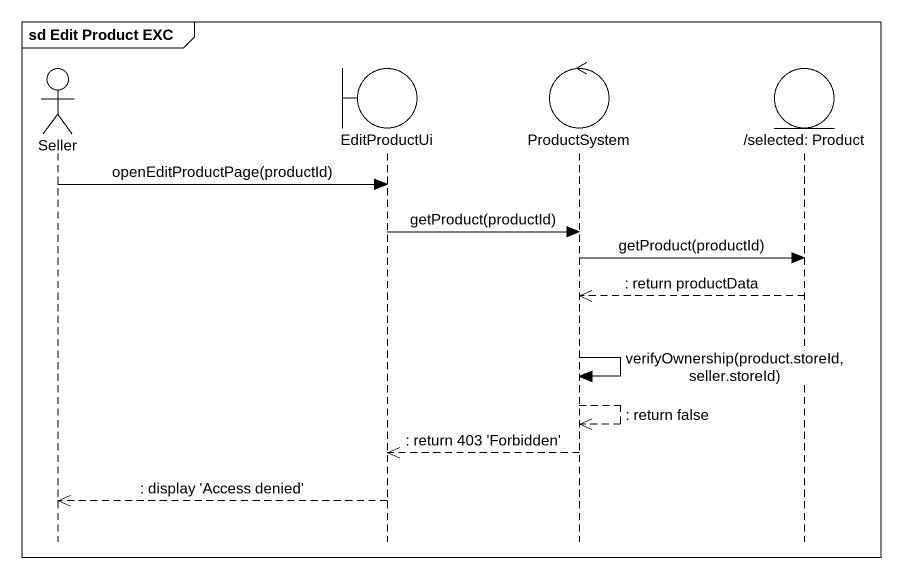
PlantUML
@startuml
mainframe sd Edit Product EXC
hide footbox
actor Seller
boundary EditProductUi
control ProductSystem
entity "/selected: Product" as selected_Product

Seller -> EditProductUi : openEditProductPage(productId)
EditProductUi -> ProductSystem : getProduct(productId)
ProductSystem -> selected_Product : getProduct(productId)
selected_Product -->> ProductSystem : : return productData
ProductSystem -> ProductSystem : verifyOwnership(product.storeId, seller.storeId)
ProductSystem -->> ProductSystem : : return false
ProductSystem -->> EditProductUi : : return 403 'Forbidden'
EditProductUi -->> Seller : : display 'Access denied'
@enduml
